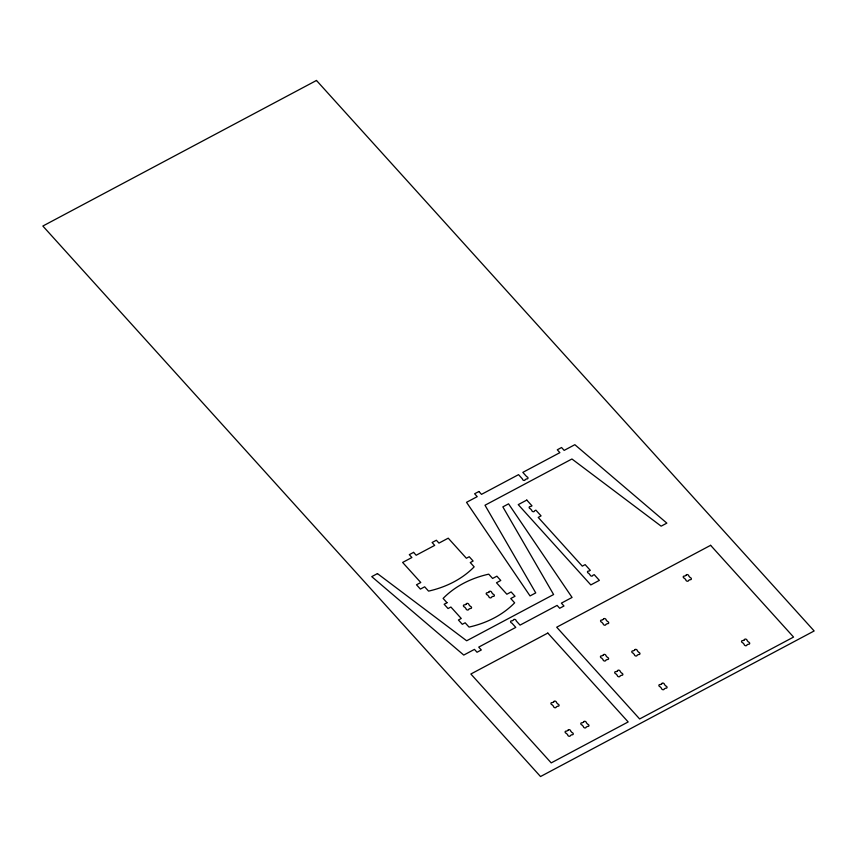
<?xml version="1.0" encoding="UTF-8"?>
<svg xmlns="http://www.w3.org/2000/svg" width="857" height="857" viewBox="0 0 857 857"><rect width="100%" height="100%" fill="white"/><g stroke="black" fill="none" stroke-linecap="round" stroke-linejoin="round"><path stroke-width="1.29" d="M316.479 80.462L42.85 226.034L540.521 776.538L814.15 630.966L316.479 80.462M478.902 491.5L474.628 493.771L477.22 496.642L466.529 502.32L530.044 595.926L535.743 592.894L484.998 505.234L571.93 458.988L661.154 526.166L666.853 523.134L574.843 444.697L564.152 450.386L561.56 447.515L557.286 449.796L559.878 452.657L522.824 472.378L526.712 476.674A1.435 1.05 27.6 0 1 528.008 478.11A1.435 1.05 27.6 0 1 526.584 478.87L525.159 479.62A1.435 1.05 27.6 0 1 523.734 480.381A1.435 1.05 27.6 0 1 522.438 478.945L518.549 474.649L481.495 494.36L478.902 491.5M413.577 552.369L409.303 554.65L411.896 557.511L402.629 562.438L420.776 582.514L416.502 584.785L420.38 589.091L424.665 586.809L428.554 591.116A131.892 96.927 27.6 0 0 474.157 566.852L470.268 562.546L473.118 561.035L469.229 556.729L466.379 558.25L448.232 538.175L438.966 543.102L436.374 540.242L432.099 542.513L434.692 545.384L416.17 555.24L413.577 552.369M377.444 573.601L371.745 576.632L463.755 655.069L474.446 649.381L477.038 652.252L481.313 649.97L478.72 647.11L515.775 627.388L511.886 623.093A1.435 1.05 27.6 0 1 510.59 621.657A1.435 1.05 27.6 0 1 512.015 620.897L513.439 620.147A1.435 1.05 27.6 0 1 514.864 619.386A1.435 1.05 27.6 0 1 516.16 620.822L520.049 625.117L557.104 605.406L559.696 608.277L563.97 605.995L561.378 603.135L572.069 597.447L508.555 503.841L502.855 506.883L553.601 594.533L466.669 640.779L377.444 573.601M526.787 500.081L518.239 504.634L590.816 584.913L599.364 580.371L594.18 574.629L592.744 575.39A1.403 1.028 27.6 0 1 590.119 575.015L588.77 573.312A1.435 1.05 27.6 0 1 587.473 571.876A1.435 1.05 27.6 0 1 588.898 571.126L590.323 570.366L585.138 564.624L582.289 566.145L538.217 517.403L541.067 515.882L535.882 510.151L534.457 510.911A1.435 1.05 27.6 0 1 533.033 511.672A1.435 1.05 27.6 0 1 531.736 510.236L530.44 508.801A1.435 1.05 27.6 0 1 529.144 507.365A1.435 1.05 27.6 0 1 530.569 506.605L532.004 505.855L526.787 500.081M447 602.717L444.151 604.239L448.04 608.534L450.889 607.024L461.259 618.486L458.409 620.007L462.298 624.303L465.147 622.793L469.036 627.088A131.892 96.927 27.6 0 0 514.639 602.825L510.751 598.529L515.025 596.258L511.136 591.951L506.862 594.222L496.492 582.76L500.767 580.478L496.889 576.183L492.604 578.454L488.715 574.158A131.892 96.927 27.6 0 0 443.112 598.422L447 602.717M466.24 604.164L464.815 604.913A1.435 1.05 27.6 0 0 463.391 605.674A1.435 1.05 27.6 0 0 464.687 607.11L465.983 608.545A1.435 1.05 27.6 0 0 467.279 609.98A1.435 1.05 27.6 0 0 468.704 609.22L470.129 608.459A1.435 1.05 27.6 0 0 471.554 607.699A1.435 1.05 27.6 0 0 470.257 606.274L468.961 604.838A1.435 1.05 27.6 0 0 467.665 603.403A1.435 1.05 27.6 0 0 466.24 604.164M489.047 592.026L487.622 592.787A1.435 1.05 27.6 0 0 486.198 593.547A1.435 1.05 27.6 0 0 487.494 594.983L488.79 596.408A1.435 1.05 27.6 0 0 490.086 597.843A1.435 1.05 27.6 0 0 491.511 597.083L492.936 596.333A1.435 1.05 27.6 0 0 494.36 595.572A1.435 1.05 27.6 0 0 493.064 594.137L491.768 592.701A1.435 1.05 27.6 0 0 490.472 591.266A1.435 1.05 27.6 0 0 489.047 592.026M710.614 545.32L556.696 627.206L639.643 718.959L793.561 637.072L710.614 545.32M547.816 633.066L470.857 674.009L551.212 762.891L628.17 721.948L547.816 633.066M603.414 619.343L601.978 620.104A1.435 1.05 27.6 0 0 600.553 620.864A1.435 1.05 27.6 0 0 601.85 622.289L603.146 623.725A1.435 1.05 27.6 0 0 604.442 625.16A1.435 1.05 27.6 0 0 605.867 624.399L607.292 623.639A1.435 1.05 27.6 0 0 608.716 622.889A1.435 1.05 27.6 0 0 607.431 621.454L606.135 620.018A1.435 1.05 27.6 0 0 604.838 618.583A1.435 1.05 27.6 0 0 603.414 619.343M686.071 575.368L684.647 576.129A1.435 1.05 27.6 0 0 683.222 576.879A1.435 1.05 27.6 0 0 684.518 578.314L685.814 579.75A1.435 1.05 27.6 0 0 687.1 581.185A1.435 1.05 27.6 0 0 688.535 580.425L689.96 579.664A1.435 1.05 27.6 0 0 691.385 578.914A1.435 1.05 27.6 0 0 690.089 577.479L688.792 576.043A1.435 1.05 27.6 0 0 687.496 574.608A1.435 1.05 27.6 0 0 686.071 575.368M603.285 655.166L601.86 655.926A1.435 1.05 27.6 0 0 600.436 656.687A1.435 1.05 27.6 0 0 601.732 658.122L603.028 659.558A1.435 1.05 27.6 0 0 604.324 660.983A1.435 1.05 27.6 0 0 605.749 660.233L607.174 659.472A1.435 1.05 27.6 0 0 608.599 658.712A1.435 1.05 27.6 0 0 607.302 657.276L606.006 655.841A1.435 1.05 27.6 0 0 604.71 654.416A1.435 1.05 27.6 0 0 603.285 655.166M634.641 650.163L633.216 650.924A1.435 1.05 27.6 0 0 631.791 651.684A1.435 1.05 27.6 0 0 633.087 653.12L634.384 654.544A1.435 1.05 27.6 0 0 635.68 655.98A1.435 1.05 27.6 0 0 637.105 655.219L638.529 654.469A1.435 1.05 27.6 0 0 639.954 653.709A1.435 1.05 27.6 0 0 638.658 652.273L637.362 650.838A1.435 1.05 27.6 0 0 636.065 649.402A1.435 1.05 27.6 0 0 634.641 650.163M553.761 701.883L552.337 702.644A1.435 1.05 27.6 0 0 550.912 703.393A1.435 1.05 27.6 0 0 552.208 704.829L553.504 706.264A1.435 1.05 27.6 0 0 554.8 707.7A1.435 1.05 27.6 0 0 556.225 706.939L557.65 706.179A1.435 1.05 27.6 0 0 559.075 705.429A1.435 1.05 27.6 0 0 557.778 703.993L556.482 702.558A1.435 1.05 27.6 0 0 555.186 701.122A1.435 1.05 27.6 0 0 553.761 701.883M617.543 670.935L616.119 671.695A1.435 1.05 27.6 0 0 614.694 672.456A1.435 1.05 27.6 0 0 615.99 673.891L617.286 675.327A1.435 1.05 27.6 0 0 618.583 676.751A1.435 1.05 27.6 0 0 620.007 676.002L621.432 675.241A1.435 1.05 27.6 0 0 622.857 674.48A1.435 1.05 27.6 0 0 621.561 673.045L620.264 671.609A1.435 1.05 27.6 0 0 618.968 670.185A1.435 1.05 27.6 0 0 617.543 670.935M567.955 730.421L566.531 731.182A1.435 1.05 27.6 0 0 565.106 731.942A1.435 1.05 27.6 0 0 566.402 733.378L567.698 734.803A1.435 1.05 27.6 0 0 568.994 736.238A1.435 1.05 27.6 0 0 570.419 735.477L571.844 734.728A1.435 1.05 27.6 0 0 573.269 733.967A1.435 1.05 27.6 0 0 571.973 732.531L570.676 731.096A1.435 1.05 27.6 0 0 569.38 729.661A1.435 1.05 27.6 0 0 567.955 730.421M583.638 722.087L582.214 722.837A1.435 1.05 27.6 0 0 580.789 723.597A1.435 1.05 27.6 0 0 582.085 725.033L583.381 726.468A1.435 1.05 27.6 0 0 584.678 727.904A1.435 1.05 27.6 0 0 586.102 727.143L587.527 726.382A1.435 1.05 27.6 0 0 588.952 725.622A1.435 1.05 27.6 0 0 587.656 724.197L586.359 722.762A1.435 1.05 27.6 0 0 585.063 721.326A1.435 1.05 27.6 0 0 583.638 722.087M661.733 683.854L660.308 684.614A1.435 1.05 27.6 0 0 658.883 685.375A1.435 1.05 27.6 0 0 660.179 686.811L661.475 688.235A1.435 1.05 27.6 0 0 662.772 689.671A1.435 1.05 27.6 0 0 664.196 688.91L665.621 688.16A1.435 1.05 27.6 0 0 667.046 687.4A1.435 1.05 27.6 0 0 665.75 685.964L664.454 684.529A1.435 1.05 27.6 0 0 663.157 683.093A1.435 1.05 27.6 0 0 661.733 683.854M744.39 639.879L742.965 640.64A1.435 1.05 27.6 0 0 741.541 641.4A1.435 1.05 27.6 0 0 742.837 642.825L744.133 644.26A1.435 1.05 27.6 0 0 745.429 645.696A1.435 1.05 27.6 0 0 746.854 644.935L748.279 644.185A1.435 1.05 27.6 0 0 749.704 643.425A1.435 1.05 27.6 0 0 748.407 641.989L747.111 640.554A1.435 1.05 27.6 0 0 745.815 639.118A1.435 1.05 27.6 0 0 744.39 639.879"/></g></svg>
